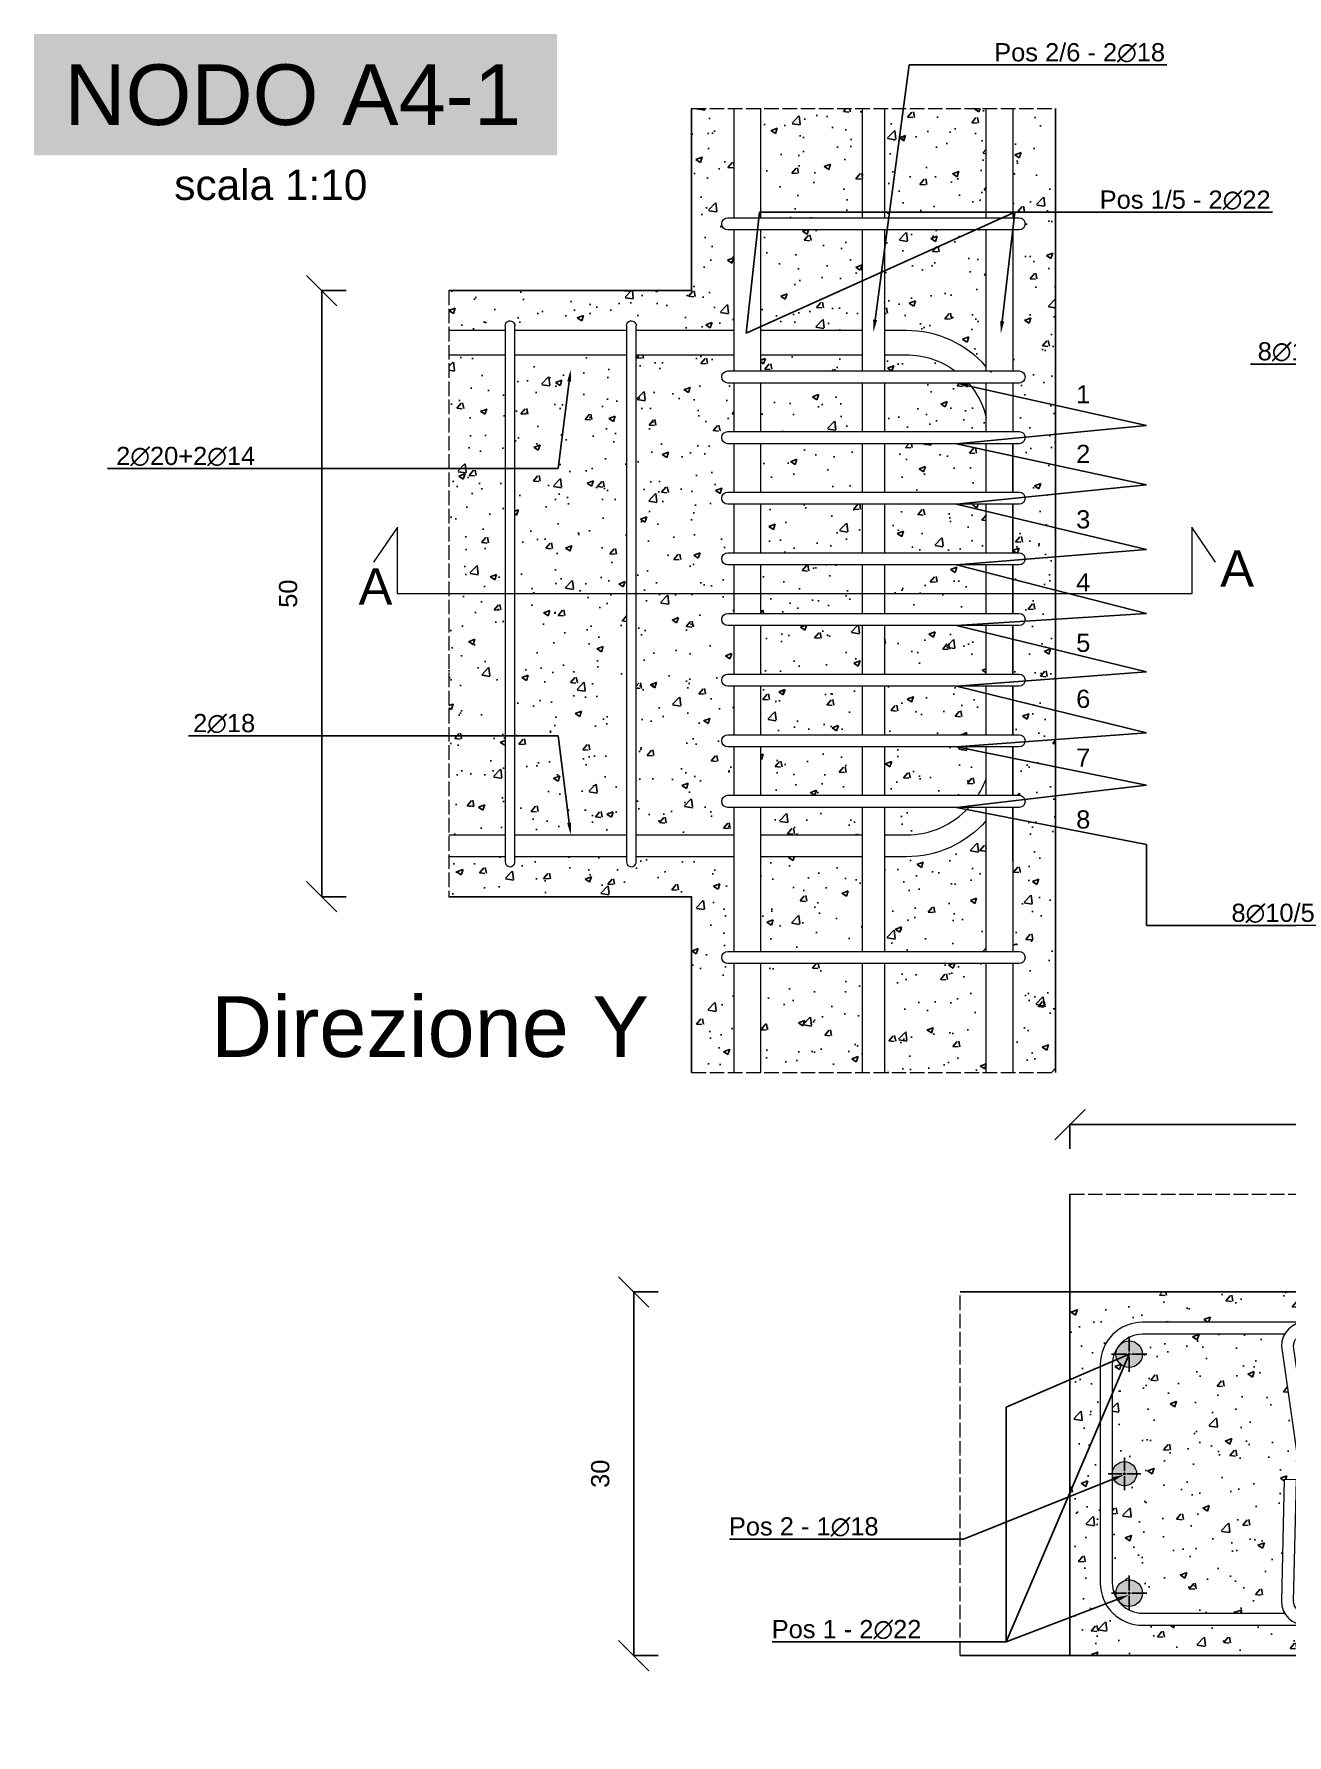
# Model space of a CAD drawing. Header units: millimetres. Extents: x -455371 to 117772, y -78417 to 116564.
# Drawn here: x -244801 to -243768, y 107063 to 108465 of the extents above; entities that cross this region are included whole.
import ezdxf
from ezdxf import colors
from ezdxf.entities.mleader import LeaderData, LeaderLine
from ezdxf.math import Vec2, Vec3

# ---------------------------------------------------------------- set-up
doc = ezdxf.new("R2010")
doc.units = ezdxf.units.MM
doc.linetypes.add('ACAD_ISO02W100', pattern=[15, 12, -3])
doc.linetypes.add('CENTER2', pattern=[28.575, 19.05, -3.175, 3.175, -3.175])
doc.layers.get('0').update_dxf_attribs({"color": 255})
for name, color, linetype, lineweight in [('armature', 5, 'Continuous', 18), ('Cls', 7, 'Continuous', 25), ('quote', 5, 'Continuous', 15), ('RETINO ARMATURE', 253, 'Continuous', 15), ('Scritte', 7, 'Continuous', 15), ('staffe', 10, 'Continuous', 15), ('tratteggio 1 a 50', 230, 'ACAD_ISO02W100', 15)]:
    doc.layers.add(name, color=color, linetype=linetype, lineweight=lineweight)
doc.layers.add('RETINI', color=253, linetype='Continuous')
doc.styles.get("Standard").update_dxf_attribs({"font": 'arial.ttf'})
doc.dimstyles.new('scala 1 a 10', dxfattribs={"dimtxt": 15, "dimasz": 25, "dimexe": 0.183, "dimexo": 0.1, "dimgap": 20, "dimtad": 2, "dimdec": 0, "dimlfac": 0.1, "dimzin": 0, "dimdsep": 46, "dimtxsty": 'Standard', "dimblk": 'OBLIQUE', "dimcen": -25, "dimadec": 0, "dimazin": 0, "dimtfac": 1, "dimtdec": 0, "dimtofl": 0, "dimtmove": 0, "dimatfit": 3, "dimfxl": 20, "dimfxlon": 1, "dimtolj": 1, "dimtzin": 0, "dimarcsym": 0})
pattern_1 = [(50, (88943.487, 0), (52.833554, -4.622335), [5.5245, -60.7695]), (355, (88943.487, 0), (-10.220592, 55.406485), [4.4196, -48.615769]), (100.451445, (88947.89, -0.385), (42.612962, 50.784148), [4.6951026, -51.646171]), (46.1842, (88943.487, 14.73), (78.612922, -12.192275), [8.28675, -91.15425]), (96.635558, (88950.04, 13.716), (68.847199, 71.753576), [7.042657, -77.469326]), (351.18415, (88943.49, 14.73), (68.847199, 71.753576), [6.62939, -72.923322]), (21, (88950.853, 11.05), (43.9681735, -29.6569075), [5.5245, -60.7695]), (326, (88950.85, 11.05), (17.922588, 53.41451), [4.4196, -48.6156]), (71.451445, (88954.517, 8.58), (61.8907616, 23.757603), [4.6951026, -51.646082]), (37.5, (88943.487, 0), (0.8956949, 24.5209613), [0, -48.02632, 0, -49.3522, 0, -48.79975]), (7.5, (88943.487, 0), (19.3777021, 29.0523667), [0, -28.13812, 0, -46.92142, 0, -18.59915]), (327.5, (88927.06, 0), (39.3212726, -1.6613358), [0, -18.415, 0, -57.4548, 0, -76.2381]), (317.5, (88919.694, 0), (42.9574626, 7.3736824), [0, -23.9395, 0, -38.15588, 0, -54.1401])]

# ---------------------------------------------------------------- blocks, each defined once
blk = doc.blocks.new('*U3230')
at = {"layer": 'staffe'}
blk.add_lwpolyline([(-4, -220.9), (-4, 221.1)], dxfattribs=at)
blk.add_lwpolyline([(4, 221.1), (4, -221.1, -1.019498), (-4, -220.9)], format="xyb", dxfattribs=at)
blk.add_arc((0, 221.1), 4, 0, 182.2127, dxfattribs=at)
blk = doc.blocks.new('*U3231')
at = {"layer": 'armature', "color": 0, "linetype": 'ByBlock', "lineweight": -2, "transparency": 16777216}
for p in [(0, 0), (100, 0)]:
    blk.add_blockref('*U3230', p, dxfattribs=at)
blk = doc.blocks.new('*U3224')
at = {"layer": 'staffe'}
blk.add_lwpolyline([(-120, 5), (120, 5, -1), (120, -5), (-120, -5, -1)], format="xyb", close=True, dxfattribs=at)
blk = doc.blocks.new('*U3225')
at = {"layer": 'armature', "color": 0, "linetype": 'ByBlock', "lineweight": -2, "transparency": 16777216}
for p in [(0, 350), (0, 300), (0, 250), (0, 200), (0, 150), (0, 100), (0, 50), (0, 0)]:
    blk.add_blockref('*U3224', p, dxfattribs=at)
blk = doc.blocks.new('*U3357')
at = {"layer": 'Cls', "color": 0, "linetype": 'CENTER2', "transparency": 16777216}
for p, q in [((0, 2.2), (0, 14.5)), ((-14.5, 0), (-2.2, 0)), ((2.2, 0), (14.5, 0)), ((0, -14.5), (0, -2.2))]:
    blk.add_line(p, q, dxfattribs=at)
at = {"layer": 'Cls', "color": 0, "linetype": 'Continuous', "transparency": 16777216}
for p, q in [((-1.1, 0), (1.1, 0)), ((0, -1.1), (0, 1.1))]:
    blk.add_line(p, q, dxfattribs=at)
blk = doc.blocks.new('*U3358')
at = {"layer": 'Cls', "color": 0, "linetype": 'CENTER2', "transparency": 16777216}
for p, q in [((-13.5, 0), (-2, 0)), ((0, 2), (0, 13.5)), ((2, 0), (13.5, 0)), ((0, -13.5), (0, -2))]:
    blk.add_line(p, q, dxfattribs=at)
at = {"layer": 'Cls', "color": 0, "linetype": 'Continuous', "transparency": 16777216}
for p, q in [((-1, 0), (1, 0)), ((0, -1), (0, 1))]:
    blk.add_line(p, q, dxfattribs=at)
blk = doc.blocks.new('*U3364')
at = {"layer": 'Cls', "color": 0, "linetype": 'CENTER2', "transparency": 16777216}
for p, q in [((0, 2.2), (0, 14.5)), ((-14.5, 0), (-2.2, 0)), ((2.2, 0), (14.5, 0)), ((0, -14.5), (0, -2.2))]:
    blk.add_line(p, q, dxfattribs=at)
at = {"layer": 'Cls', "color": 0, "linetype": 'Continuous', "transparency": 16777216}
for p, q in [((-1.1, 0), (1.1, 0)), ((0, -1.1), (0, 1.1))]:
    blk.add_line(p, q, dxfattribs=at)
blk = doc.blocks.new('_Oblique')
at = {"color": 0, "linetype": 'ByBlock', "lineweight": -2}
blk.add_line((-0.5, -0.5), (0.5, 0.5), dxfattribs=at)
blk = doc.blocks.new('*D3384')
at = {"layer": 'Defpoints', "color": 0, "transparency": 16777216}
for p in [(-243397.1, 107566), (-243947.1, 107428), (-243397.1, 107428)]:
    blk.add_point(p, dxfattribs=at)
at = {"layer": 'quote', "color": 0, "lineweight": -2, "transparency": 16777216}
for p, q in [((-243947.1, 107546), (-243947.1, 107566.2)), ((-243947.1, 107566), (-243397.1, 107566)), ((-243397.1, 107546), (-243397.1, 107566.2))]:
    blk.add_line(p, q, dxfattribs=at)
at = {"layer": 'quote', "color": 0, "lineweight": -2, "transparency": 16777216, "xscale": 25, "yscale": 25, "zscale": 25, "rotation": 180}
blk.add_blockref('_Oblique', (-243947.1, 107566), dxfattribs=at)
at = {"layer": 'quote', "color": 0, "lineweight": -2, "transparency": 16777216, "xscale": 25, "yscale": 25, "zscale": 25}
blk.add_blockref('_Oblique', (-243397.1, 107566), dxfattribs=at)
at = {"layer": 'quote', "color": 0, "transparency": 16777216, "insert": (-243672.1, 107593.7), "char_height": 15, "attachment_point": 5}
blk.add_mtext('\\A1;55', dxfattribs=at)
blk = doc.blocks.new('*D3385')
at = {"layer": 'Defpoints', "color": 0, "transparency": 16777216}
for p in [(-244306.6, 107428), (-243947.1, 107428), (-243947.1, 107128)]:
    blk.add_point(p, dxfattribs=at)
at = {"layer": 'quote', "color": 0, "lineweight": -2, "transparency": 16777216}
for p, q in [((-244286.6, 107428), (-244306.8, 107428)), ((-244306.6, 107128), (-244306.6, 107428)), ((-244286.6, 107128), (-244306.8, 107128))]:
    blk.add_line(p, q, dxfattribs=at)
at = {"layer": 'quote', "color": 0, "lineweight": -2, "transparency": 16777216, "xscale": 25, "yscale": 25, "zscale": 25}
for p, rotation in [((-244306.6, 107428), 90), ((-244306.6, 107128), 270)]:
    blk.add_blockref('_Oblique', p, dxfattribs=dict(at, rotation=rotation))
at = {"layer": 'quote', "color": 0, "transparency": 16777216, "insert": (-244334.2, 107278), "char_height": 15, "attachment_point": 5, "rotation": 90}
blk.add_mtext('\\A1;30', dxfattribs=at)
blk = doc.blocks.new('*D3391')
at = {"layer": 'Defpoints', "color": 0, "transparency": 16777216}
for p in [(-244563.8, 108253.8), (-243959, 108253.8), (-243959, 107753.8)]:
    blk.add_point(p, dxfattribs=at)
at = {"layer": 'quote', "color": 0, "lineweight": -2, "transparency": 16777216}
for p, q in [((-244543.8, 108253.8), (-244564, 108253.8)), ((-244563.8, 107753.8), (-244563.8, 108253.8)), ((-244543.8, 107753.8), (-244564, 107753.8))]:
    blk.add_line(p, q, dxfattribs=at)
at = {"layer": 'quote', "color": 0, "lineweight": -2, "transparency": 16777216, "xscale": 25, "yscale": 25, "zscale": 25}
for p, rotation in [((-244563.8, 108253.8), 90), ((-244563.8, 107753.8), 270)]:
    blk.add_blockref('_Oblique', p, dxfattribs=dict(at, rotation=rotation))
at = {"layer": 'quote', "color": 0, "transparency": 16777216, "insert": (-244591.5, 108003.8), "char_height": 15, "attachment_point": 5, "rotation": 90}
blk.add_mtext('\\A1;50', dxfattribs=at)

msp = doc.modelspace()

# ---------------------------------------------------------------- hatches: boundary and pattern name
at = {"layer": 'RETINI'}
h = msp.add_hatch(dxfattribs=at)
h.set_pattern_fill('AR-CONC', color=256, scale=0.29)
h.set_pattern_definition(pattern_1)
h.paths.add_polyline_path([(-244224, 107977.5), (-244229, 107977.5, -1), (-244229, 107987.5), (-244224, 107987.5), (-244224, 108027.5), (-244229, 108027.5, -1), (-244229, 108037.5), (-244224, 108037.5), (-244224, 108077.5), (-244229, 108077.5, -1), (-244229, 108087.5), (-244224, 108087.5), (-244224, 108127.5), (-244229, 108127.5, -1), (-244229, 108137.5), (-244224, 108137.5), (-244224, 108177.5), (-244229, 108177.5, -1), (-244229, 108187.5), (-244224, 108187.5), (-244224, 108200.8), (-244304.6, 108200.8), (-244304.6, 107804.8), (-244224, 107804.8), (-244224, 107827.5), (-244229, 107827.5, -1), (-244229, 107837.5), (-244224, 107837.5), (-244224, 107877.5), (-244229, 107877.5, -1), (-244229, 107887.5), (-244224, 107887.5), (-244224, 107927.5), (-244229, 107927.5, -1), (-244229, 107937.5), (-244224, 107937.5)])
h.paths.add_polyline_path([(-244312.6, 108200.8), (-244404.6, 108200.8), (-244404.6, 107804.8), (-244312.6, 107804.8)])
h.paths.add_polyline_path([(-244412.6, 108200.8), (-244459, 108200.8), (-244459, 107804.8), (-244412.6, 107804.8)])
h.paths.add_polyline_path([(-244118, 108200.8), (-244202, 108200.8), (-244202, 108187.5), (-244118, 108187.5)])
h.paths.add_polyline_path([(-244082, 108200.8), (-244100, 108200.8), (-244100, 108187.5), (-244041.7, 108187.5, 0.160184)])
h.paths.add_polyline_path([(-244118, 108177.5), (-244202, 108177.5), (-244202, 108137.5), (-244118, 108137.5)])
h.paths.add_polyline_path([(-244030.8, 108177.5), (-244100, 108177.5), (-244100, 108137.5), (-244016, 108137.5), (-244016, 108149.2, 0.119255)])
h.paths.add_polyline_path([(-244118, 108127.5), (-244202, 108127.5), (-244202, 108087.5), (-244118, 108087.5)])
h.paths.add_polyline_path([(-244016, 108127.5), (-244100, 108127.5), (-244100, 108087.5), (-244016, 108087.5)])
h.paths.add_polyline_path([(-244118, 108077.5), (-244202, 108077.5), (-244202, 108037.5), (-244118, 108037.5)])
h.paths.add_polyline_path([(-244016, 108077.5), (-244100, 108077.5), (-244100, 108037.5), (-244016, 108037.5)])
h.paths.add_polyline_path([(-244118, 108027.5), (-244202, 108027.5), (-244202, 107987.5), (-244118, 107987.5)])
h.paths.add_polyline_path([(-244016, 108027.5), (-244100, 108027.5), (-244100, 107987.5), (-244016, 107987.5)])
h.paths.add_polyline_path([(-244118, 107977.5), (-244202, 107977.5), (-244202, 107937.5), (-244118, 107937.5)])
h.paths.add_polyline_path([(-244016, 107977.5), (-244100, 107977.5), (-244100, 107937.5), (-244016, 107937.5)])
h.paths.add_polyline_path([(-244118, 107927.5), (-244202, 107927.5), (-244202, 107887.5), (-244118, 107887.5)])
h.paths.add_polyline_path([(-244016, 107927.5), (-244100, 107927.5), (-244100, 107887.5), (-244016, 107887.5)])
h.paths.add_polyline_path([(-244118, 107877.5), (-244202, 107877.5), (-244202, 107837.5), (-244118, 107837.5)])
h.paths.add_polyline_path([(-244016, 107877.5), (-244100, 107877.5), (-244100, 107837.5), (-244022.8, 107837.5, 0.055495), (-244016, 107851.5)])
h.paths.add_polyline_path([(-244118, 107827.5), (-244202, 107827.5), (-244202, 107804.8), (-244118, 107804.8)])
h.paths.add_polyline_path([(-244030.4, 107827.5), (-244100, 107827.5), (-244100, 107804.8), (-244082, 107804.8, 0.210392)])
h.paths.add_polyline_path([(-244118, 107786.8), (-244202, 107786.8), (-244202, 107708.8), (-244118, 107708.8)])
h.paths.add_polyline_path([(-244118, 107698.8), (-244202, 107698.8), (-244202, 107608.8), (-244118, 107608.8)])
h.paths.add_polyline_path([(-244016, 107816.6, -0.21525), (-244082, 107786.8), (-244100, 107786.8), (-244100, 107708.8), (-244016, 107708.8)])
h.paths.add_polyline_path([(-244016, 107698.8), (-244100, 107698.8), (-244100, 107608.8), (-244016, 107608.8)])
h.paths.add_polyline_path([(-244118, 108303.8), (-244202, 108303.8), (-244202, 108220.8), (-244118, 108220.8)])
h.paths.add_polyline_path([(-244016, 108303.8), (-244100, 108303.8), (-244100, 108220.8), (-244082, 108220.8, -0.21525), (-244016, 108191)])
h.paths.add_polyline_path([(-244016, 108403.8), (-244100, 108403.8), (-244100, 108313.8), (-244016, 108313.8)])
h.paths.add_polyline_path([(-244118, 108403.8), (-244202, 108403.8), (-244202, 108313.8), (-244118, 108313.8)])
h = msp.add_hatch(dxfattribs=at)
h.set_pattern_fill('AR-CONC', color=256, scale=0.29)
h.set_pattern_definition(pattern_1)
edge = h.paths.add_edge_path()
edge.add_line((-244224, 108403.8), (-244259, 108403.8))
edge.add_line((-244259, 108403.8), (-244259, 108253.8))
edge.add_line((-244259, 108253.8), (-244459, 108253.8))
edge.add_line((-244459, 108253.8), (-244459, 108220.8))
edge.add_line((-244459, 108220.8), (-244412.6, 108220.8))
edge.add_line((-244412.6, 108220.8), (-244412.6, 108224.8))
edge.add_arc((-244408.6, 108224.8), 4, 2.2127, 180.0004, ccw=False)
edge.add_line((-244404.6, 108225), (-244404.6, 108220.8))
edge.add_line((-244404.6, 108220.8), (-244312.6, 108220.8))
edge.add_line((-244312.6, 108220.8), (-244312.6, 108224.8))
edge.add_arc((-244308.6, 108224.8), 4, 2.2127, 180.0004, ccw=False)
edge.add_line((-244304.6, 108225), (-244304.6, 108220.8))
edge.add_line((-244304.6, 108220.8), (-244224, 108220.8))
edge.add_line((-244224, 108220.8), (-244224, 108303.8))
edge.add_line((-244224, 108303.8), (-244229, 108303.8))
edge.add_arc((-244229, 108308.8), 5, 90, 270, ccw=False)
edge.add_line((-244229, 108313.8), (-244224, 108313.8))
edge.add_line((-244224, 108313.8), (-244224, 108403.8))
h = msp.add_hatch(dxfattribs=at)
h.set_pattern_fill('AR-CONC', color=256, scale=0.29)
h.set_pattern_definition([(50, (95621.498, 0), (52.833554, -4.622335), [5.5245, -60.7695]), (355, (95621.5, 0), (-10.220592, 55.406485), [4.4196, -48.6157694]), (100.451445, (95625.9, -0.385), (42.612962, 50.784148), [4.6951026, -51.646171]), (46.1842, (95621.5, 14.73), (78.612922, -12.192275), [8.28675, -91.15425]), (96.635558, (95628.05, 13.716), (68.847199, 71.753576), [7.042657, -77.469326]), (351.18415, (95621.5, 14.73), (68.847199, 71.753576), [6.62939, -72.923322]), (21, (95628.864, 11.05), (43.9681735, -29.6569075), [5.5245, -60.7695]), (326, (95628.864, 11.05), (17.922588, 53.41451), [4.4196, -48.6156]), (71.451445, (95632.53, 8.58), (61.8907616, 23.757603), [4.6951026, -51.646082]), (37.5, (95621.498, 0), (0.8956949, 24.5209613), [0, -48.02632, 0, -49.3522, 0, -48.79975]), (7.5, (95621.498, 0), (19.3777021, 29.0523667), [0, -28.13812, 0, -46.92142, 0, -18.59915]), (327.5, (95605.072, 0), (39.3212726, -1.6613358), [0, -18.415, 0, -57.4548, 0, -76.2381]), (317.5, (95597.706, 0), (42.9574626, 7.3736824), [0, -23.9395, 0, -38.15588, 0, -54.1401])])
edge = h.paths.add_edge_path()
edge.add_line((-243984, 107608.8), (-243959, 107608.8))
edge.add_line((-243959, 107608.8), (-243959, 108403.8))
edge.add_line((-243959, 108403.8), (-243984, 108403.8))
edge.add_arc((-243989, 108403.8), 5, -90, 0, ccw=False)
edge.add_line((-243989, 108398.8), (-243993.8, 108398.8))
edge.add_line((-243993.8, 108398.8), (-243993.9, 108308.8))
edge.add_line((-243993.9, 108308.8), (-243989, 108308.8))
edge.add_arc((-243989, 108303.8), 5, -90, 90, ccw=False)
edge.add_line((-243989, 108298.8), (-243994, 108298.8))
edge.add_line((-243994, 108298.8), (-243994, 108253.8))
edge.add_line((-243994, 108253.8), (-243994, 108187.5))
edge.add_line((-243994, 108187.5), (-243989, 108187.5))
edge.add_arc((-243989, 108182.5), 5, -90, 90, ccw=False)
edge.add_line((-243989, 108177.5), (-243994, 108177.5))
edge.add_line((-243994, 108177.5), (-243994, 108137.5))
edge.add_line((-243994, 108137.5), (-243989, 108137.5))
edge.add_arc((-243989, 108132.5), 5, -90, 90, ccw=False)
edge.add_line((-243989, 108127.5), (-243994, 108127.5))
edge.add_line((-243994, 108127.5), (-243994, 108087.5))
edge.add_line((-243994, 108087.5), (-243989, 108087.5))
edge.add_arc((-243989, 108082.5), 5, -90, 90, ccw=False)
edge.add_line((-243989, 108077.5), (-243994, 108077.5))
edge.add_line((-243994, 108077.5), (-243994, 108037.5))
edge.add_line((-243994, 108037.5), (-243989, 108037.5))
edge.add_arc((-243989, 108032.5), 5, -90, 90, ccw=False)
edge.add_line((-243989, 108027.5), (-243994, 108027.5))
edge.add_line((-243994, 108027.5), (-243994, 107987.5))
edge.add_line((-243994, 107987.5), (-243989, 107987.5))
edge.add_arc((-243989, 107982.5), 5, -90, 90, ccw=False)
edge.add_line((-243989, 107977.5), (-243994, 107977.5))
edge.add_line((-243994, 107977.5), (-243994, 107937.5))
edge.add_line((-243994, 107937.5), (-243989, 107937.5))
edge.add_arc((-243989, 107932.5), 5, -90, 90, ccw=False)
edge.add_line((-243989, 107927.5), (-243994, 107927.5))
edge.add_line((-243994, 107927.5), (-243994, 107887.5))
edge.add_line((-243994, 107887.5), (-243989, 107887.5))
edge.add_arc((-243989, 107882.5), 5, -90, 90, ccw=False)
edge.add_line((-243989, 107877.5), (-243994, 107877.5))
edge.add_line((-243994, 107877.5), (-243994, 107837.5))
edge.add_line((-243994, 107837.5), (-243989, 107837.5))
edge.add_arc((-243989, 107832.5), 5, -90, 90, ccw=False)
edge.add_line((-243989, 107827.5), (-243994, 107827.5))
edge.add_line((-243994, 107827.5), (-243994, 107713.8))
edge.add_line((-243994, 107713.8), (-243989, 107713.8))
edge.add_arc((-243989, 107708.8), 5, -90, 90, ccw=False)
edge.add_line((-243989, 107703.8), (-243994, 107703.8))
edge.add_line((-243994, 107703.8), (-243994, 107613.8))
edge.add_line((-243994, 107613.8), (-243989, 107613.8))
edge.add_arc((-243989, 107608.8), 5, 0, 90, ccw=False)
h = msp.add_hatch(dxfattribs=at)
h.set_pattern_fill('AR-CONC', color=256, scale=0.29)
h.set_pattern_definition(pattern_1)
edge = h.paths.add_edge_path()
edge.add_line((-244259, 107608.8), (-244224, 107608.8))
edge.add_line((-244224, 107608.8), (-244224, 107698.8))
edge.add_line((-244224, 107698.8), (-244229, 107698.8))
edge.add_arc((-244229, 107703.8), 5, 90, 270, ccw=False)
edge.add_line((-244229, 107708.8), (-244224, 107708.8))
edge.add_line((-244224, 107708.8), (-244224, 107786.8))
edge.add_line((-244224, 107786.8), (-244304.6, 107786.8))
edge.add_line((-244304.6, 107786.8), (-244304.6, 107782.8))
edge.add_arc((-244308.6, 107782.7), 4, -180, 2.2127, ccw=False)
edge.add_line((-244312.6, 107782.7), (-244312.6, 107786.8))
edge.add_line((-244312.6, 107786.8), (-244404.6, 107786.8))
edge.add_line((-244404.6, 107786.8), (-244404.6, 107782.8))
edge.add_arc((-244408.6, 107782.7), 4, -180, 2.2127, ccw=False)
edge.add_line((-244412.6, 107782.7), (-244412.6, 107786.8))
edge.add_line((-244412.6, 107786.8), (-244459, 107786.8))
edge.add_line((-244459, 107786.8), (-244459, 107753.8))
edge.add_line((-244459, 107753.8), (-244259, 107753.8))
edge.add_line((-244259, 107753.8), (-244259, 107608.8))
h = msp.add_hatch(dxfattribs=at)
h.set_pattern_fill('AR-CONC', color=256, scale=0.3)
h.set_pattern_definition([(50, (97314.554, 45939.32), (54.6554007, -4.7817257), [5.715, -62.865]), (355, (97314.554, 45939.32), (-10.573026, 57.317054), [4.572, -50.292175]), (100.451445, (97319.11, 45938.92), (44.082374, 52.5353256), [4.857003, -53.427073]), (46.1842, (97314.554, 45954.56), (81.323712, -12.612698), [8.5725, -94.2975]), (96.635558, (97321.33, 45953.51), (71.22124, 74.227837), [7.285507, -80.140682]), (351.18415, (97314.554, 45954.56), (71.22124, 74.227837), [6.85799, -75.43792]), (21, (97322.174, 45950.75), (45.4843174, -30.6795595), [5.715, -62.865]), (326, (97322.174, 45950.75), (18.5406085, 55.25639), [4.572, -50.292]), (71.451445, (97325.965, 45948.194), (64.024926, 24.576831), [4.857003, -53.426981]), (37.5, (97314.554, 45939.321), (0.926581, 25.3665117), [0, -49.6824, 0, -51.054, 0, -50.4825]), (7.5, (97314.554, 45939.32), (20.0458988, 30.0541724), [0, -29.1084, 0, -48.5394, 0, -19.2405]), (327.5, (97297.562, 45939.321), (40.6771786, -1.7186232), [0, -19.05, 0, -59.436, 0, -78.867]), (317.5, (97289.942, 45939.32), (44.4387544, 7.6279473), [0, -24.765, 0, -39.4716, 0, -56.007])])
h.paths.add_polyline_path([(-243397.1, 107128), (-243397.1, 107428), (-243947.1, 107428), (-243947.1, 107128)])
h.paths.add_polyline_path([(-243457.1, 107153), (-243887.1, 107153, -0.414214), (-243922.1, 107188), (-243922.1, 107368, -0.414214), (-243887.1, 107403), (-243457.1, 107403, -0.414214), (-243422.1, 107368), (-243422.1, 107188, -0.414214)], flags=16)
h = msp.add_hatch(dxfattribs=at)
h.set_pattern_fill('AR-CONC', color=256, scale=0.3)
h.set_pattern_definition([(50, (93751.936, -738.045), (54.6554007, -4.7817257), [5.715, -62.865]), (355, (93751.936, -738.045), (-10.573026, 57.317054), [4.572, -50.292175]), (100.451445, (93756.49, -738.443), (44.082374, 52.5353256), [4.857003, -53.427073]), (46.1842, (93751.936, -722.805), (81.323712, -12.612698), [8.5725, -94.2975]), (96.635558, (93758.71, -723.856), (71.22124, 74.227837), [7.285507, -80.140682]), (351.18415, (93751.936, -722.805), (71.22124, 74.227837), [6.85799, -75.43792]), (21, (93759.556, -726.615), (45.4843174, -30.6795595), [5.715, -62.865]), (326, (93759.556, -726.615), (18.5406085, 55.25639), [4.572, -50.292]), (71.451445, (93763.346, -729.17), (64.024926, 24.576831), [4.857003, -53.426981]), (37.5, (93751.936, -738.045), (0.926581, 25.3665117), [0, -49.6824, 0, -51.054, 0, -50.4825]), (7.5, (93751.936, -738.045), (20.0458988, 30.0541724), [0, -29.1084, 0, -48.5394, 0, -19.2405]), (327.5, (93734.943, -738.045), (40.6771786, -1.7186232), [0, -19.05, 0, -59.436, 0, -78.867]), (317.5, (93727.323, -738.045), (44.4387544, 7.6279473), [0, -24.765, 0, -39.4716, 0, -56.007])])
h.paths.add_polyline_path([(-243770.4, 107273.2), (-243760.4, 107273), (-243762.7, 107173, -0.869161), (-243743.1, 107175.8), (-243772.7, 107383.1, -0.131378), (-243770.1, 107393), (-243887.1, 107393, 0.115463), (-243898.2, 107390.5), (-243898.2, 107387.6, -0.414214), (-243887.2, 107376.6, -1), (-243909.2, 107376.6), (-243910.6, 107376.6, 0.087042), (-243912.1, 107368), (-243912.1, 107278, -1), (-243892.1, 107278, -1), (-243912.1, 107278), (-243912.1, 107188, 0.086564), (-243910.6, 107179.6), (-243909.2, 107179.6, -1), (-243887.2, 107179.6, -0.414214), (-243898.2, 107168.6), (-243898.2, 107165.6, 0.114975), (-243887.1, 107163), (-243770, 107163, -0.131928), (-243772.7, 107173.1)])
at = {"layer": 'RETINO ARMATURE'}
h = msp.add_hatch(color=256, dxfattribs=at)
h.dxf.hatch_style = 1
h.paths.add_polyline_path([(-243887.2, 107376.6, 1), (-243909.2, 107376.6, 1)])
h = msp.add_hatch(color=256, dxfattribs=at)
h.dxf.hatch_style = 1
h.paths.add_polyline_path([(-243892.1, 107278, 1), (-243912.1, 107278, 1)])
h = msp.add_hatch(color=256, dxfattribs=at)
h.dxf.hatch_style = 1
h.paths.add_polyline_path([(-243887.2, 107179.6, 1), (-243909.2, 107179.6, 1)])

# ---------------------------------------------------------------- linework, layer by layer
at = {"layer": 'armature'}
for points in [[(-244224, 108403.8), (-244224, 108313.8)], [(-244202, 108313.8), (-244202, 108403.8)], [(-244118, 108313.8), (-244118, 108403.8)], [(-244100, 108403.8), (-244100, 108313.8)], [(-244016, 108313.8), (-244016, 108403.8)], [(-243994, 108403.8), (-243994, 108313.8)], [(-244224, 108303.8), (-244224, 108187.5)], [(-244202, 108187.5), (-244202, 108303.8)], [(-244118, 108187.5), (-244118, 108303.8)], [(-244100, 108303.8), (-244100, 108187.5)], [(-244016, 108187.5), (-244016, 108303.8)], [(-243994, 108303.8), (-243994, 108187.5)], [(-243994, 108224.8), (-243994, 108187.5)], [(-244412.6, 108220.8), (-244459, 108220.8)], [(-244312.6, 108220.8), (-244404.6, 108220.8)], [(-244224, 108220.8), (-244304.6, 108220.8)], [(-244118, 108220.8), (-244202, 108220.8)], [(-244459, 108200.8), (-244412.6, 108200.8)], [(-244404.6, 108200.8), (-244312.6, 108200.8)], [(-244304.6, 108200.8), (-244224, 108200.8)], [(-244202, 108200.8), (-244118, 108200.8)], [(-244012, 108186.1), (-244012, 108187.5)], [(-244224, 108177.5), (-244224, 108137.5)], [(-244202, 108137.5), (-244202, 108177.5)], [(-244118, 108137.5), (-244118, 108177.5)], [(-244100, 108177.5), (-244100, 108137.5)], [(-244016, 108137.5), (-244016, 108177.5)], [(-243994, 108177.5), (-243994, 108137.5)], [(-243994, 108177.5), (-243994, 108137.5)], [(-244224, 108127.5), (-244224, 108087.5)], [(-244202, 108087.5), (-244202, 108127.5)], [(-244118, 108087.5), (-244118, 108127.5)], [(-244100, 108127.5), (-244100, 108087.5)], [(-244016, 108087.5), (-244016, 108127.5)], [(-243994, 108127.5), (-243994, 108087.5)], [(-243994, 108127.5), (-243994, 108087.5)], [(-243994, 108087.5), (-243994, 108127.5)], [(-244224, 108077.5), (-244224, 108037.5)], [(-244202, 108037.5), (-244202, 108077.5)], [(-244118, 108037.5), (-244118, 108077.5)], [(-244100, 108077.5), (-244100, 108037.5)], [(-244016, 108037.5), (-244016, 108077.5)], [(-243994, 108077.5), (-243994, 108037.5)], [(-243994, 108077.5), (-243994, 108037.5)], [(-243994, 108037.5), (-243994, 108077.5)], [(-244224, 108027.5), (-244224, 107987.5)], [(-244202, 107987.5), (-244202, 108027.5)], [(-244118, 107987.5), (-244118, 108027.5)], [(-244100, 108027.5), (-244100, 107987.5)], [(-244016, 107987.5), (-244016, 108027.5)], [(-243994, 108027.5), (-243994, 107987.5)], [(-243994, 108027.5), (-243994, 107987.5)], [(-243994, 107987.5), (-243994, 108027.5)], [(-244224, 107977.5), (-244224, 107937.5)], [(-244202, 107937.5), (-244202, 107977.5)], [(-244118, 107937.5), (-244118, 107977.5)], [(-244100, 107977.5), (-244100, 107937.5)], [(-244016, 107937.5), (-244016, 107977.5)], [(-243994, 107977.5), (-243994, 107937.5)], [(-243994, 107977.5), (-243994, 107937.5)], [(-243994, 107937.5), (-243994, 107977.5)], [(-244224, 107927.5), (-244224, 107887.5)], [(-244202, 107887.5), (-244202, 107927.5)], [(-244118, 107887.5), (-244118, 107927.5)], [(-244100, 107927.5), (-244100, 107887.5)], [(-244016, 107887.5), (-244016, 107927.5)], [(-243994, 107927.5), (-243994, 107887.5)], [(-243994, 107927.5), (-243994, 107887.5)], [(-243994, 107887.5), (-243994, 107927.5)], [(-244224, 107877.5), (-244224, 107837.5)], [(-244202, 107837.5), (-244202, 107877.5)], [(-244118, 107837.5), (-244118, 107877.5)], [(-244100, 107877.5), (-244100, 107837.5)], [(-244016, 107837.5), (-244016, 107877.5)], [(-243994, 107877.5), (-243994, 107874.8)], [(-243994, 107877.5), (-243994, 107837.5)], [(-243994, 107837.5), (-243994, 107877.5)], [(-244224, 107827.5), (-244224, 107708.8)], [(-244202, 107708.8), (-244202, 107827.5)], [(-244118, 107708.8), (-244118, 107827.5)], [(-244100, 107827.5), (-244100, 107708.8)], [(-244016, 107708.8), (-244016, 107827.5)], [(-243994, 107827.5), (-243994, 107708.8)], [(-243994, 107782.8), (-243994, 107827.5)], [(-244459, 107804.8), (-244412.6, 107804.8)], [(-244404.6, 107804.8), (-244312.6, 107804.8)], [(-244304.6, 107804.8), (-244224, 107804.8)], [(-244202, 107804.8), (-244118, 107804.8)], [(-244412.6, 107786.8), (-244459, 107786.8)], [(-244312.6, 107786.8), (-244404.6, 107786.8)], [(-244224, 107786.8), (-244304.6, 107786.8)], [(-244118, 107786.8), (-244202, 107786.8)], [(-244224, 107698.8), (-244224, 107608.8)], [(-244202, 107608.8), (-244202, 107698.8)], [(-244118, 107608.8), (-244118, 107698.8)], [(-244100, 107698.8), (-244100, 107608.8)], [(-244016, 107608.8), (-244016, 107698.8)], [(-243994, 107698.8), (-243994, 107608.8)]]:
    msp.add_lwpolyline(points, dxfattribs=at)
for points in [[(-244016, 108191, 0.21525), (-244082, 108220.8), (-244100, 108220.8)], [(-244100, 108200.8), (-244082, 108200.8, -0.160184), (-244041.7, 108187.5)], [(-244030.8, 108177.5, -0.119255), (-244016, 108149.2, -0.119255)], [(-244022.8, 107837.5, 0.055495), (-244016, 107851.5)], [(-244100, 107804.8), (-244082, 107804.8, 0.210392), (-244030.4, 107827.5)], [(-244016, 107816.6, -0.21525), (-244082, 107786.8), (-244100, 107786.8)]]:
    msp.add_lwpolyline(points, format="xyb", dxfattribs=at)
for centre, radius in [((-243898.2, 107376.6), 11), ((-243902.1, 107278), 10), ((-243898.2, 107179.6), 11)]:
    msp.add_circle(centre, radius, dxfattribs=at)
at = {"layer": 'Cls'}
for points in [[(-244259, 108403.8), (-244259, 108253.8), (-244459, 108253.8)], [(-243959, 107608.8), (-243959, 108403.8)], [(-244259, 107608.8), (-244259, 107753.8), (-244459, 107753.8)], [(-243947.1, 107508.7), (-243947.1, 107428)], [(-243397.1, 107128), (-243947.1, 107128), (-243947.1, 107508.7)], [(-243947.1, 107428), (-244037.6, 107428)], [(-243397.1, 107428), (-243947.1, 107428), (-243947.1, 107128), (-243397.1, 107128), (-243397.1, 107428)], [(-243947.1, 107128), (-244037.6, 107128)]]:
    msp.add_lwpolyline(points, dxfattribs=at)
at = {"layer": 'quote'}
msp.add_lwpolyline([(-243827, 108029.8), (-243846.6, 108058.6), (-243846.6, 108003.8), (-243846.6, 108003.8), (-243846.6, 108003.8), (-243846.6, 108003.8), (-244501.4, 108003.8), (-244501.4, 108058.6), (-244521.1, 108029.8)], dxfattribs=at)
at = {"layer": 'staffe'}
for points in [[(-244229, 108313.8), (-243989, 108313.8, -1), (-243989, 108303.8), (-244229, 108303.8, -1)], [(-244229, 107708.8), (-243989, 107708.8, -1), (-243989, 107698.8), (-244229, 107698.8, -1)], [(-243457.1, 107403), (-243887.1, 107403, 0.414214), (-243922.1, 107368), (-243922.1, 107188, 0.414214), (-243887.1, 107153), (-243457.1, 107153, 0.414214), (-243422.1, 107188), (-243422.1, 107368, 0.414214)], [(-243762.7, 107173), (-243760.4, 107273), (-243770.4, 107273.2), (-243772.7, 107173.1, 0.666247), (-243772.7, 107173.1, 1), (-243732.7, 107173.1), (-243762.7, 107383.1, -0.980013), (-243742.7, 107383.5), (-243741.3, 107283.5), (-243731.3, 107283.6), (-243732.7, 107383.1, 0.666247), (-243732.7, 107383.1, 1), (-243772.7, 107383.1), (-243742.7, 107173.1, -0.998301)]]:
    msp.add_lwpolyline(points, format="xyb", close=True, dxfattribs=at)
msp.add_lwpolyline([(-243770.1, 107393), (-243887.1, 107393, 0.414214), (-243912.1, 107368), (-243912.1, 107188, 0.414214), (-243887.1, 107163), (-243770, 107163)], format="xyb", dxfattribs=at)
at = {"layer": 'tratteggio 1 a 50'}
for points in [[(-244259, 108403.8), (-243959, 108403.8)], [(-244459, 108253.8), (-244459, 107753.8)], [(-244259, 107608.8), (-243959, 107608.8)], [(-243947.1, 107508.7), (-243647.1, 107508.7)], [(-244037.6, 107128), (-244037.6, 107428)]]:
    msp.add_lwpolyline(points, dxfattribs=at)

# ---------------------------------------------------------------- block references
at = {"layer": 'armature', "xscale": -1}
msp.add_blockref('*U3231', (-244308.6, 108003.7), dxfattribs=at)
at = {"layer": 'armature'}
msp.add_blockref('*U3225', (-244109, 107832.5), dxfattribs=at)
at = {"layer": 'Cls', "linetype": 'CENTER2'}
for name, p in [('*U3364', (-243898.2, 107376.6)), ('*U3358', (-243902.1, 107278)), ('*U3357', (-243898.2, 107179.6))]:
    msp.add_blockref(name, p, dxfattribs=at)

# ---------------------------------------------------------------- texts
at = {"layer": 'Scritte', "insert": (-244776, 108440.3), "char_height": 50, "attachment_point": 1, "bg_fill": 1, "box_fill_scale": 1.5, "bg_fill_color": 253, "bg_fill_transparency": 0}
msp.add_mtext_dynamic_manual_height_columns('NODO A4-1', width=381.215, gutter_width=12.5, heights=[0], dxfattribs=at)
at = {"layer": 'Scritte', "attachment_point": 1}
for s, width, heights, insert, char_height in [('scala 1:10', 172.003, [34.7], (-244685.4, 108353.5), 25), ('1', 62.827, [0], (-243941.9, 108175.7), 15), ('2', 62.827, [0], (-243941.9, 108126.6), 15), ('3', 62.827, [0], (-243941.9, 108072.6), 15), ('\\pxt16;A', 52.404, [0], (-243823.2, 108039.5), 30), ('\\pxt16;A', 52.404, [0], (-244533.5, 108024.7), 30), ('4', 62.827, [0], (-243941.9, 108020.7), 15), ('5', 62.827, [0], (-243941.9, 107970.8), 15), ('6', 62.827, [0], (-243941.9, 107924.6), 15), ('7', 62.827, [0], (-243941.9, 107876.1), 15), ('8', 62.827, [0], (-243941.9, 107825.1), 15), ('Direzione Y', 381.257, [89.6], (-244655.1, 107671.8), 50)]:
    msp.add_mtext_dynamic_manual_height_columns(s, width=width, gutter_width=12.5, heights=heights, dxfattribs=dict(at, insert=insert, char_height=char_height))

# ---------------------------------------------------------------- dimensions: what is measured, and where the dimension line sits
at = {"layer": 'quote'}
for base, p1, p2, picture, middle in [((-244563.8, 108253.8), (-243959, 107753.8), (-243959, 108253.8), '*D3391', (-244591.5, 108003.8)), ((-244306.6, 107428), (-243947.1, 107128), (-243947.1, 107428), '*D3385', (-244334.2, 107278))]:
    dim = msp.add_linear_dim(base=base, p1=p1, p2=p2, angle=90, dimstyle='scala 1 a 10', dxfattribs=at)
    dim.commit()
    dim.dimension.update_dxf_attribs({"geometry": picture, "text_midpoint": middle})
dim = msp.add_linear_dim(base=(-243397.1, 107566), p1=(-243947.1, 107428), p2=(-243397.1, 107428), dimstyle='scala 1 a 10', dxfattribs=at)
dim.commit()
dim.dimension.update_dxf_attribs({"geometry": '*D3384', "text_midpoint": (-243672.1, 107593.7)})

# ---------------------------------------------------------------- leaders
ml = msp.add_multileader_mtext('Standard', dxfattribs=at)
ml.set_content('Pos 2/6 - 2∅18', color=256)
ml.set_leader_properties()
ml.build(insert=Vec2(0, 0))
ml.multileader.update_dxf_attribs({"text_left_attachment_type": 6, "text_right_attachment_type": 6, "dogleg_length": 20, "arrow_head_size": 10})
ctx = ml.context
ctx.base_point, ctx.char_height, ctx.arrow_head_size, ctx.landing_gap_size, ctx.plane_origin = Vec3(-244059.5, 108439.8), 15, 10, 50, Vec3(-244105, 108309.2)
ctx.left_attachment, ctx.right_attachment = 6, 6
notes = []
notes.append((ctx, [(0, (1, 1, 0), (-244079.5, 108439.8), (1, 0), 20, [(1, [(-244109, 108219.7), (-244079.5, 108439.8)], 0, [])])]))
ctx.mtext.insert, ctx.mtext.flow_direction = Vec3(-244009.5, 108457.8), 5
ml = msp.add_multileader_mtext('Standard', dxfattribs=at)
ml.set_content('Pos 1/5 - 2∅22', color=256)
ml.set_leader_properties()
ml.build(insert=Vec2(0, 0))
ml.multileader.update_dxf_attribs({"text_left_attachment_type": 6, "text_right_attachment_type": 6, "dogleg_length": 20, "arrow_head_size": 10})
ctx = ml.context
ctx.base_point, ctx.char_height, ctx.arrow_head_size, ctx.landing_gap_size, ctx.plane_origin = Vec3(-243972.5, 108318.3), 15, 10, 50, Vec3(-244000, 108308)
ctx.left_attachment, ctx.right_attachment = 6, 6
notes.append((ctx, [(0, (1, 1, 0), (-243992.5, 108318.3), (1, 0), 20, [(0, [(-244004, 108218.6), (-243992.5, 108318.3), (-244214, 108218.6), (-244202.9, 108318.3)], 0, [])])]))
ctx.mtext.insert, ctx.mtext.flow_direction = Vec3(-243922.5, 108336.3), 5
ml = msp.add_multileader_mtext('Standard', dxfattribs=at)
ml.set_content('8∅10/5', color=256)
ml.set_leader_properties()
ml.build(insert=Vec2(0, 0))
ml.multileader.update_dxf_attribs({"text_left_attachment_type": 6, "text_right_attachment_type": 6, "dogleg_length": 20, "arrow_head_size": 10})
ctx = ml.context
ctx.base_point, ctx.char_height, ctx.arrow_head_size, ctx.landing_gap_size, ctx.plane_origin = Vec3(-243840.6, 108193.2), 15, 10, 50, Vec3(-243422.7, 108269.3)
ctx.left_attachment, ctx.right_attachment, ctx.text_align_type = 6, 6, 2
notes.append((ctx, [(0, (1, 1, 0), (-243653.6, 108193.2), (-1, 0), 20, [(7, [(-243314.1, 108174.8), (-243653.6, 108139.8), (-243314.1, 108124.8), (-243653.6, 108090.8), (-243314.1, 108074.8), (-243653.6, 108037.4), (-243314.1, 108024.8), (-243653.6, 107984.8), (-243314.1, 107974.8), (-243653.6, 107936.7), (-243314.1, 107924.8), (-243653.6, 107886.4), (-243314.1, 107874.8), (-243653.6, 107843.2), (-243314.1, 107824.8), (-243653.6, 107793.2)], 0, [])])]))
ctx.mtext.insert, ctx.mtext.alignment, ctx.mtext.flow_direction = Vec3(-243723.6, 108211.2), 3, 5
ml = msp.add_multileader_mtext('Standard', dxfattribs=at)
ml.set_content('2∅20+2∅14', color=256)
ml.set_leader_properties()
ml.build(insert=Vec2(0, 0))
ml.multileader.update_dxf_attribs({"text_left_attachment_type": 6, "text_right_attachment_type": 6, "dogleg_length": 20, "arrow_head_size": 10})
ctx = ml.context
ctx.base_point, ctx.char_height, ctx.arrow_head_size, ctx.landing_gap_size, ctx.plane_origin = Vec3(-244781.8, 108106.9), 15, 10, 50, Vec3(-244673, 108117.3)
ctx.left_attachment, ctx.right_attachment, ctx.text_align_type = 6, 6, 2
notes.append((ctx, [(0, (1, 1, 0), (-244548.7, 108106.9), (-1, 0), 20, [(0, [(-244358.6, 108188.7), (-244368.8, 108106.9)], 0, [])])]))
ctx.mtext.insert, ctx.mtext.alignment, ctx.mtext.flow_direction = Vec3(-244618.7, 108124.9), 3, 5
ml = msp.add_multileader_mtext('Standard', dxfattribs=at)
ml.set_content('8∅10/5', color=256)
ml.set_leader_properties()
ml.build(insert=Vec2(0, 0))
ml.multileader.update_dxf_attribs({"text_left_attachment_type": 6, "text_right_attachment_type": 6, "dogleg_length": 20, "arrow_head_size": 10})
ctx = ml.context
ctx.base_point, ctx.char_height, ctx.arrow_head_size, ctx.landing_gap_size, ctx.plane_origin = Vec3(-243863.9, 107730.1), 15, 10, 50, Vec3(-243932.1, 108272)
ctx.left_attachment, ctx.right_attachment = 6, 6
notes.append((ctx, [(0, (1, 1, 0), (-243883.9, 107730.1), (1, 0), 20, [(7, [(-244040.6, 108177.5), (-243883.9, 108142.4), (-244040.6, 108127.5), (-243883.9, 108093.5), (-244040.6, 108077.5), (-243883.9, 108040.1), (-244040.6, 108027.5), (-243883.9, 107987.5), (-244040.6, 107977.5), (-243883.9, 107939.4), (-244040.6, 107927.5), (-243883.9, 107889.1), (-244040.6, 107877.5), (-243883.9, 107845.9), (-244040.6, 107827.5), (-243883.9, 107797)], 0, [])])]))
ctx.mtext.insert, ctx.mtext.flow_direction = Vec3(-243813.9, 107748.1), 5
ml = msp.add_multileader_mtext('Standard', dxfattribs=at)
ml.set_content('2∅18', color=256)
ml.set_leader_properties()
ml.build(insert=Vec2(0, 0))
ml.multileader.update_dxf_attribs({"text_left_attachment_type": 6, "text_right_attachment_type": 6, "dogleg_length": 20, "arrow_head_size": 10})
ctx = ml.context
ctx.base_point, ctx.char_height, ctx.arrow_head_size, ctx.landing_gap_size, ctx.plane_origin = Vec3(-244718.4, 107886.6), 15, 10, 50, Vec3(-244673, 107876.3)
ctx.left_attachment, ctx.right_attachment, ctx.text_align_type = 6, 6, 2
notes.append((ctx, [(0, (1, 1, 0), (-244548.7, 107886.6), (-1, 0), 20, [(0, [(-244358.6, 107804.8), (-244368.8, 107886.6)], 0, [])])]))
ctx.mtext.insert, ctx.mtext.alignment, ctx.mtext.flow_direction = Vec3(-244618.7, 107904.6), 3, 5
ml = msp.add_multileader_mtext('Standard', dxfattribs=at)
ml.set_content('Pos 1 - 2∅22', color=256)
ml.set_leader_properties()
ml.build(insert=Vec2(0, 0))
ml.multileader.update_dxf_attribs({"text_left_attachment_type": 6, "text_right_attachment_type": 6, "dogleg_length": 20, "arrow_head_size": 10})
ctx = ml.context
ctx.base_point, ctx.char_height, ctx.arrow_head_size, ctx.landing_gap_size, ctx.plane_origin = Vec3(-244240.3, 107139.4), 15, 10, 50, Vec3(-243898.2, 107178.1)
ctx.left_attachment, ctx.right_attachment, ctx.text_align_type = 6, 6, 2
notes.append((ctx, [(0, (1, 1, 0), (-243999.5, 107139.4), (-1, 0), 20, [(1, [(-243898.2, 107178.1), (-243999.5, 107139.4), (-243898.2, 107376.6), (-243999.5, 107333)], 0, [])])]))
ctx.mtext.insert, ctx.mtext.alignment, ctx.mtext.flow_direction = Vec3(-244069.5, 107157.4), 3, 5
ml = msp.add_multileader_mtext('Standard', dxfattribs=at)
ml.set_content('Pos 2 - 1∅18', color=256)
ml.set_leader_properties()
ml.build(insert=Vec2(0, 0))
ml.multileader.update_dxf_attribs({"text_left_attachment_type": 6, "text_right_attachment_type": 6, "dogleg_length": 20, "arrow_head_size": 10})
ctx = ml.context
ctx.base_point, ctx.char_height, ctx.arrow_head_size, ctx.landing_gap_size, ctx.plane_origin = Vec3(-244275.7, 107224.1), 15, 10, 50, Vec3(-243590.3, 107141.8)
ctx.left_attachment, ctx.right_attachment, ctx.text_align_type = 6, 6, 2
notes.append((ctx, [(0, (1, 1, 0), (-244034.8, 107224.1), (-1, 0), 20, [(3, [(-243902.3, 107277.3), (-244034.8, 107224.1)], 0, [])])]))
ctx.mtext.insert, ctx.mtext.alignment, ctx.mtext.flow_direction = Vec3(-244104.8, 107242.1), 3, 5
for ctx, leaders in notes:
    for number, flags, end, landing, length, lines in leaders:
        leader = LeaderData()
        leader.index, (leader.has_last_leader_line, leader.has_dogleg_vector, leader.attachment_direction) = number, flags
        leader.last_leader_point, leader.dogleg_vector, leader.dogleg_length = Vec3(end), Vec3(landing), length
        for number, points, colour, breaks in lines:
            line = LeaderLine()
            line.index, line.vertices, line.color, line.breaks = number, Vec3.list(points), colors.encode_raw_color(colour), breaks
            leader.lines.append(line)
        ctx.leaders.append(leader)

doc.saveas('drawing.dxf')
